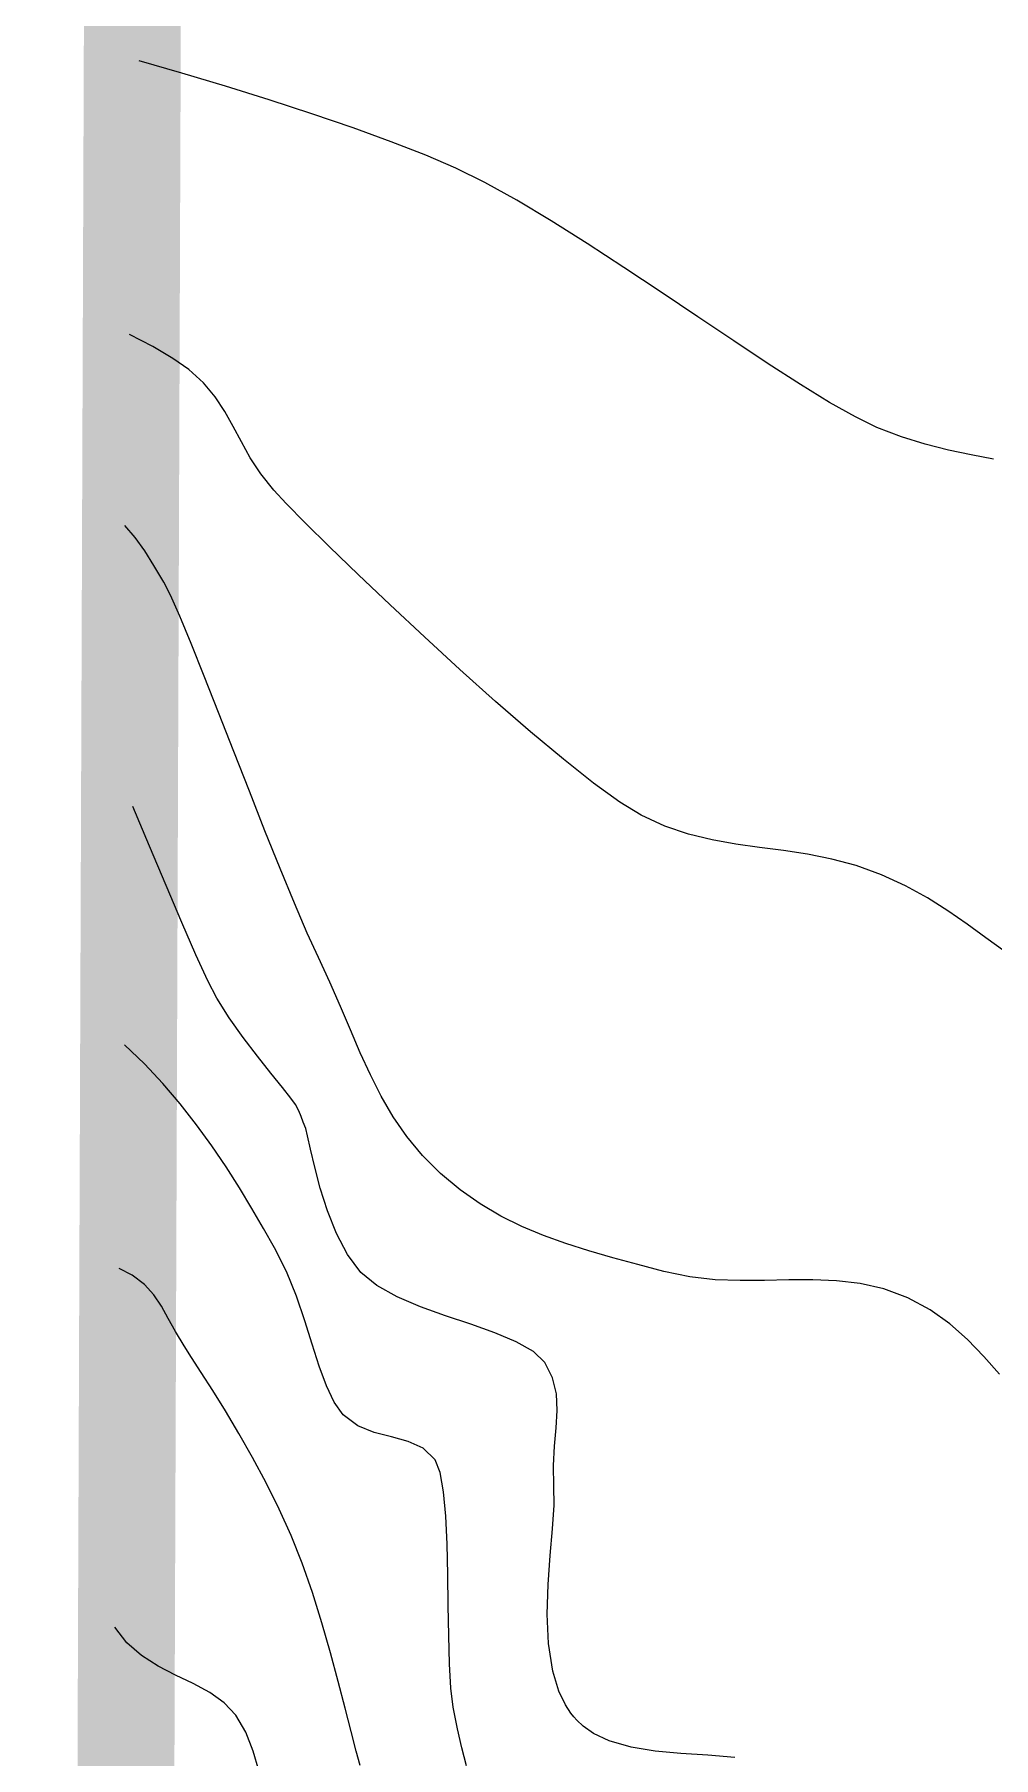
# Model space of a CAD drawing. Header units: feet. Extents: x 26064 to 27719, y 16802 to 28989.
# Drawn here: x 26246.1 to 26285.6, y 17831.7 to 17902.8 of the extents above; entities that cross this region are included whole.
import ezdxf

# ---------------------------------------------------------------- set-up
doc = ezdxf.new("R2010")
doc.units = ezdxf.units.FT
doc.header["$LTSCALE"] = 50
doc.header["$MEASUREMENT"] = 0
for name, pattern in [('DASHED', [0.75, 0.5, -0.25]), ('HIDDEN', [0.375, 0.25, -0.125]), ('HIDN25', [0.0938, 0.0625, -0.0313])]:
    doc.linetypes.add(name, pattern=pattern)
for name, color, linetype in [('CONT-MJR', 160, 'HIDDEN'), ('CONT-MNR', 55, 'HIDN25'), ('DEMO-UTILITY', 1, 'Continuous')]:
    doc.layers.add(name, color=color, linetype=linetype)

msp = doc.modelspace()

# ---------------------------------------------------------------- linework, layer by layer
at = {"layer": 'CONT-MJR', "color": 7}
for p, q in [((26250.21792, 17882.05611, 625), (26249.78637, 17882.55593, 625)), ((26250.60745, 17881.50586, 625), (26250.21792, 17882.05611, 625)), ((26250.98956, 17880.8971, 625), (26250.60745, 17881.50586, 625)), ((26251.39884, 17880.22172, 625), (26250.98956, 17880.8971, 625)), ((26251.67487, 17879.68376, 625), (26251.39884, 17880.22172, 625)), ((26252.0567, 17878.81922, 625), (26251.67487, 17879.68376, 625)), ((26252.52654, 17877.68498, 625), (26252.0567, 17878.81922, 625)), ((26253.06658, 17876.33792, 625), (26252.52654, 17877.68498, 625)), ((26253.65904, 17874.83494, 625), (26253.06658, 17876.33792, 625)), ((26254.28611, 17873.23292, 625), (26253.65904, 17874.83494, 625)), ((26254.93, 17871.58875, 625), (26254.28611, 17873.23292, 625)), ((26255.57292, 17869.95932, 625), (26254.93, 17871.58875, 625)), ((26256.19705, 17868.40151, 625), (26255.57292, 17869.95932, 625)), ((26256.78461, 17866.97222, 625), (26256.19705, 17868.40151, 625)), ((26257.31781, 17865.72832, 625), (26256.78461, 17866.97222, 625)), ((26257.77884, 17864.72672, 625), (26257.31781, 17865.72832, 625)), ((26258.25489, 17863.70521, 625), (26257.77884, 17864.72672, 625)), ((26258.68938, 17862.70918, 625), (26258.25489, 17863.70521, 625)), ((26259.10022, 17861.73995, 625), (26258.68938, 17862.70918, 625)), ((26259.50532, 17860.79884, 625), (26259.10022, 17861.73995, 625)), ((26259.9226, 17859.88716, 625), (26259.50532, 17860.79884, 625)), ((26260.36998, 17859.00626, 625), (26259.9226, 17859.88716, 625)), ((26260.86538, 17858.15744, 625), (26260.36998, 17859.00626, 625)), ((26261.42671, 17857.34202, 625), (26260.86538, 17858.15744, 625)), ((26262.07189, 17856.56134, 625), (26261.42671, 17857.34202, 625)), ((26262.81884, 17855.81672, 625), (26262.07189, 17856.56134, 625)), ((26263.62967, 17855.14157, 625), (26262.81884, 17855.81672, 625)), ((26264.45665, 17854.56009, 625), (26263.62967, 17855.14157, 625)), ((26265.30291, 17854.05975, 625), (26264.45665, 17854.56009, 625)), ((26266.17156, 17853.62801, 625), (26265.30291, 17854.05975, 625)), ((26267.06574, 17853.25236, 625), (26266.17156, 17853.62801, 625)), ((26267.98856, 17852.92026, 625), (26267.06574, 17853.25236, 625)), ((26268.94316, 17852.61917, 625), (26267.98856, 17852.92026, 625)), ((26269.93266, 17852.33657, 625), (26268.94316, 17852.61917, 625)), ((26270.96017, 17852.05993, 625), (26269.93266, 17852.33657, 625)), ((26272.02884, 17851.77672, 625), (26270.96017, 17852.05993, 625)), ((26273.10513, 17851.55073, 625), (26272.02884, 17851.77672, 625)), ((26274.15601, 17851.43344, 625), (26273.10513, 17851.55073, 625)), ((26275.18532, 17851.39384, 625), (26274.15601, 17851.43344, 625)), ((26276.1969, 17851.40091, 625), (26275.18532, 17851.39384, 625)), ((26277.19458, 17851.42364, 625), (26276.1969, 17851.40091, 625)), ((26278.1822, 17851.43102, 625), (26277.19458, 17851.42364, 625)), ((26279.1636, 17851.39203, 625), (26278.1822, 17851.43102, 625)), ((26280.14261, 17851.27566, 625), (26279.1636, 17851.39203, 625)), ((26281.12308, 17851.05089, 625), (26280.14261, 17851.27566, 625)), ((26282.10884, 17850.68672, 625), (26281.12308, 17851.05089, 625)), ((26283.03382, 17850.19342, 625), (26282.10884, 17850.68672, 625)), ((26283.84726, 17849.61358, 625), (26283.03382, 17850.19342, 625)), ((26284.57589, 17848.96457, 625), (26283.84726, 17849.61358, 625)), ((26285.24647, 17848.26382, 625), (26284.57589, 17848.96457, 625)), ((26285.88574, 17847.5287, 625), (26285.24647, 17848.26382, 625))]:
    msp.add_line(p, q, dxfattribs=at)
at = {"layer": 'CONT-MNR', "color": 7, "extrusion": (0.27634, 0.96106, 0)}
msp.add_line((26252.13849, 17901.22544, 623), (26250.37582, 17901.73227, 623), dxfattribs=at)
at = {"layer": 'CONT-MNR', "color": 7, "extrusion": (-0.287399, -0.957811, 0)}
msp.add_line((26253.94117, 17900.68453, 623), (26252.13849, 17901.22544, 623), dxfattribs=at)
at = {"layer": 'CONT-MNR', "color": 7, "extrusion": (-0.298641, -0.954366, 0)}
msp.add_line((26255.74558, 17900.1199, 623), (26253.94117, 17900.68453, 623), dxfattribs=at)
at = {"layer": 'CONT-MNR', "color": 7, "extrusion": (0.310772, 0.950484, 0)}
msp.add_line((26257.51342, 17899.54188, 623), (26255.74558, 17900.1199, 623), dxfattribs=at)
at = {"layer": 'CONT-MNR', "color": 7, "extrusion": (-0.324623, -0.945843, 0)}
msp.add_line((26259.20638, 17898.96084, 623), (26257.51342, 17899.54188, 623), dxfattribs=at)
at = {"layer": 'CONT-MNR', "color": 7}
for p, q in [((26260.78619, 17898.38711, 623), (26259.20638, 17898.96084, 623)), ((26262.21453, 17897.83106, 623), (26260.78619, 17898.38711, 623)), ((26265.97245, 17895.97813, 623), (26264.65284, 17896.7118, 623)), ((26251.77461, 17889.44764, 624), (26250.94983, 17889.93555, 624)), ((26276.344, 17889.23205, 623), (26274.92606, 17890.17015, 623)), ((26253.03582, 17888.4434, 624), (26252.42369, 17888.99483, 624)), ((26277.67014, 17888.37797, 623), (26276.344, 17889.23205, 623)), ((26254.26273, 17886.64315, 624), (26253.91631, 17887.26454, 624)), ((26281.84846, 17886.21191, 623), (26280.83312, 17886.60303, 623)), ((26282.82744, 17885.90484, 623), (26281.84846, 17886.21191, 623)), ((26254.96309, 17885.35151, 624), (26254.59865, 17886.00447, 624)), ((26284.71574, 17885.46448, 623), (26283.77991, 17885.66223, 623)), ((26285.64477, 17885.292, 623), (26284.71574, 17885.46448, 623)), ((26255.39509, 17884.68729, 624), (26254.96309, 17885.35151, 624)), ((26255.93369, 17884.01483, 624), (26255.39509, 17884.68729, 624)), ((26257.2346, 17882.66908, 624), (26256.45213, 17883.46315, 624)), ((26258.23851, 17881.67694, 624), (26257.2346, 17882.66908, 624)), ((26259.42132, 17880.531, 624), (26258.23851, 17881.67694, 624)), ((26260.74045, 17879.27556, 624), (26259.42132, 17880.531, 624)), ((26266.52898, 17874.0446, 624), (26265.09017, 17875.29514, 624)), ((26269.13457, 17871.92365, 624), (26267.8913, 17872.90601, 624)), ((26270.21622, 17871.14183, 624), (26269.13457, 17871.92365, 624)), ((26250.806, 17869.31668, 626), (26250.11249, 17870.95399, 626)), ((26274.03368, 17869.58385, 624), (26273.05809, 17869.82308, 624)), ((26278.96305, 17868.79194, 624), (26277.96052, 17868.9891, 624)), ((26281.01369, 17868.14483, 624), (26279.97979, 17868.51979, 624)), ((26284.55488, 17866.10674, 624), (26283.75611, 17866.65754, 624)), ((26285.33163, 17865.54417, 624), (26284.55488, 17866.10674, 624)), ((26253.58527, 17863.0536, 626), (26253.21504, 17863.76882, 626)), ((26250.59378, 17860.34383, 627), (26249.77655, 17861.12416, 627)), ((26251.36036, 17859.52835, 627), (26250.59378, 17860.34383, 627)), ((26256.64638, 17858.92047, 626), (26256.29103, 17859.36444, 626)), ((26252.75151, 17857.82578, 627), (26252.07879, 17858.68618, 627)), ((26256.83527, 17858.6586, 626), (26256.64638, 17858.92047, 626)), ((26253.38101, 17856.9556, 627), (26252.75151, 17857.82578, 627)), ((26257.33392, 17857.37059, 626), (26257.25527, 17857.6686, 626)), ((26253.96975, 17856.08411, 627), (26253.38101, 17856.9556, 627)), ((26258.15437, 17854.27023, 626), (26257.85664, 17855.2039, 626)), ((26255.51614, 17853.54633, 627), (26255.03485, 17854.37102, 627)), ((26255.96655, 17852.75416, 627), (26255.51614, 17853.54633, 627)), ((26260.1833, 17851.18979, 626), (26259.53527, 17851.7286, 626)), ((26261.022, 17850.72512, 626), (26260.1833, 17851.18979, 626)), ((26251.88091, 17849.28937, 628), (26251.58293, 17849.83772, 628)), ((26265.06607, 17849.24281, 626), (26264.0734, 17849.59343, 626)), ((26257.81377, 17847.86379, 627), (26257.5245, 17848.7695, 627)), ((26266.64954, 17848.47197, 626), (26265.94508, 17848.87507, 626)), ((26267.59893, 17846.71794, 626), (26267.44359, 17847.37711, 626)), ((26253.93827, 17846.01999, 628), (26253.41585, 17846.86307, 628)), ((26254.49304, 17845.09138, 628), (26253.93827, 17846.01999, 628)), ((26267.5909, 17845.31447, 626), (26267.63219, 17846.03224, 626)), ((26255.06123, 17844.09501, 628), (26254.49304, 17845.09138, 628)), ((26261.48548, 17844.76179, 627), (26260.79431, 17844.94871, 627)), ((26262.10261, 17844.47599, 627), (26261.48548, 17844.76179, 627)), ((26267.49527, 17842.9136, 626), (26267.47489, 17843.76067, 626)), ((26267.50238, 17842.12605, 626), (26267.49527, 17842.9136, 626)), ((26256.65698, 17840.87672, 628), (26256.16213, 17841.96993, 628)), ((26257.10912, 17839.7339, 628), (26256.65698, 17840.87672, 628)), ((26267.34769, 17840.04977, 626), (26267.44026, 17841.15488, 626)), ((26263.12086, 17839.27113, 627), (26263.09237, 17840.5196, 627)), ((26257.92064, 17837.27728, 628), (26257.53083, 17838.52092, 628)), ((26263.18673, 17835.58873, 627), (26263.15481, 17836.74491, 627)), ((26258.59866, 17834.85599, 628), (26258.27708, 17836.04247, 628)), ((26263.24624, 17834.58489, 627), (26263.18673, 17835.58873, 627)), ((26263.34655, 17833.79416, 627), (26263.24624, 17834.58489, 627)), ((26268.19935, 17833.54616, 626), (26267.97519, 17833.88537, 626)), ((26268.32527, 17833.3886, 626), (26268.19935, 17833.54616, 626)), ((26255.08965, 17831.97905, 629), (26254.78006, 17832.75607, 629)), ((26263.89141, 17831.37943, 627), (26263.70029, 17832.11163, 627)), ((26269.7829, 17832.40174, 626), (26269.13664, 17832.70989, 626)), ((26270.68895, 17832.14233, 626), (26269.7829, 17832.40174, 626)), ((26255.31825, 17831.17977, 629), (26255.08965, 17831.97905, 629)), ((26259.50698, 17831.38338, 628), (26259.33956, 17831.98154, 628))]:
    msp.add_line(p, q, dxfattribs=at)
at = {"layer": 'CONT-MNR', "color": 7, "extrusion": (-0.392166, -0.919894, 0)}
msp.add_line((26263.45312, 17897.30303, 623), (26262.21453, 17897.83106, 623), dxfattribs=at)
at = {"layer": 'CONT-MNR', "color": 7, "extrusion": (-0.442044, -0.896993, 0)}
msp.add_line((26264.65284, 17896.7118, 623), (26263.45312, 17897.30303, 623), dxfattribs=at)
at = {"layer": 'CONT-MNR', "color": 7, "extrusion": (-0.514484, -0.8575, 0)}
msp.add_line((26267.3855, 17895.13033, 623), (26265.97245, 17895.97813, 623), dxfattribs=at)
at = {"layer": 'CONT-MNR', "color": 7, "extrusion": (-0.533534, -0.845778, 0)}
msp.add_line((26268.86552, 17894.1967, 623), (26267.3855, 17895.13033, 623), dxfattribs=at)
at = {"layer": 'CONT-MNR', "color": 7, "extrusion": (-0.546071, -0.837739, 0)}
msp.add_line((26270.38604, 17893.20556, 623), (26268.86552, 17894.1967, 623), dxfattribs=at)
at = {"layer": 'CONT-MNR', "color": 7, "extrusion": (0.553684, 0.832727, 0)}
msp.add_line((26271.92062, 17892.18522, 623), (26270.38604, 17893.20556, 623), dxfattribs=at)
at = {"layer": 'CONT-MNR', "color": 7, "extrusion": (-0.557141, -0.830418, 0)}
msp.add_line((26273.44278, 17891.16398, 623), (26271.92062, 17892.18522, 623), dxfattribs=at)
at = {"layer": 'CONT-MNR', "color": 7, "extrusion": (-0.556627, -0.830763, 0)}
msp.add_line((26274.92606, 17890.17015, 623), (26273.44278, 17891.16398, 623), dxfattribs=at)
at = {"layer": 'CONT-MNR', "color": 7, "extrusion": (-0.462916, -0.886402, 0)}
msp.add_line((26250.94983, 17889.93555, 624), (26249.97959, 17890.44225, 624), dxfattribs=at)
at = {"layer": 'CONT-MNR', "color": 7, "extrusion": (0.572143, 0.820154, 0)}
msp.add_line((26252.42369, 17888.99483, 624), (26251.77461, 17889.44764, 624), dxfattribs=at)
at = {"layer": 'CONT-MNR', "color": 7, "extrusion": (0.766225, 0.642573, 0)}
msp.add_line((26253.52035, 17887.86563, 624), (26253.03582, 17888.4434, 624), dxfattribs=at)
at = {"layer": 'CONT-MNR', "color": 7, "extrusion": (-0.523292, -0.852154, 0)}
msp.add_line((26278.87801, 17887.63624, 623), (26277.67014, 17888.37797, 623), dxfattribs=at)
at = {"layer": 'CONT-MNR', "color": 7, "extrusion": (0.835095, 0.550106, 0)}
msp.add_line((26253.91631, 17887.26454, 624), (26253.52035, 17887.86563, 624), dxfattribs=at)
at = {"layer": 'CONT-MNR', "color": 7, "extrusion": (0.492165, 0.870502, 0)}
msp.add_line((26279.94116, 17887.03515, 623), (26278.87801, 17887.63624, 623), dxfattribs=at)
at = {"layer": 'CONT-MNR', "color": 7, "extrusion": (-0.435996, -0.899949, 0)}
msp.add_line((26280.83312, 17886.60303, 623), (26279.94116, 17887.03515, 623), dxfattribs=at)
at = {"layer": 'CONT-MNR', "color": 7, "extrusion": (0.885052, 0.465492, 0)}
msp.add_line((26254.59865, 17886.00447, 624), (26254.26273, 17886.64315, 624), dxfattribs=at)
at = {"layer": 'CONT-MNR', "color": 7, "extrusion": (-0.246838, -0.969057, 0)}
msp.add_line((26283.77991, 17885.66223, 623), (26282.82744, 17885.90484, 623), dxfattribs=at)
at = {"layer": 'CONT-MNR', "color": 7, "extrusion": (0.728721, 0.68481, 0)}
msp.add_line((26256.45213, 17883.46315, 624), (26255.93369, 17884.01483, 624), dxfattribs=at)
at = {"layer": 'CONT-MNR', "color": 7, "extrusion": (-0.682856, -0.730553, 0)}
msp.add_line((26262.15334, 17877.95491, 624), (26260.74045, 17879.27556, 624), dxfattribs=at)
at = {"layer": 'CONT-MNR', "color": 7, "extrusion": (0.675583, 0.737284, 0)}
msp.add_line((26263.61744, 17876.61334, 624), (26262.15334, 17877.95491, 624), dxfattribs=at)
at = {"layer": 'CONT-MNR', "color": 7, "extrusion": (-0.666933, -0.745117, 0)}
msp.add_line((26265.09017, 17875.29514, 624), (26263.61744, 17876.61334, 624), dxfattribs=at)
at = {"layer": 'CONT-MNR', "color": 7, "extrusion": (0.64129, 0.767299, 0)}
msp.add_line((26267.8913, 17872.90601, 624), (26266.52898, 17874.0446, 624), dxfattribs=at)
at = {"layer": 'CONT-MNR', "color": 7, "extrusion": (0.521992, 0.85295, 0)}
msp.add_line((26271.09369, 17870.60483, 624), (26270.21622, 17871.14183, 624), dxfattribs=at)
at = {"layer": 'CONT-MNR', "color": 7, "extrusion": (0.415933, 0.909395, 0)}
msp.add_line((26272.07908, 17870.15414, 624), (26271.09369, 17870.60483, 624), dxfattribs=at)
at = {"layer": 'CONT-MNR', "color": 7, "extrusion": (0.320336, 0.947304, 0)}
msp.add_line((26273.05809, 17869.82308, 624), (26272.07908, 17870.15414, 624), dxfattribs=at)
at = {"layer": 'CONT-MNR', "color": 7, "extrusion": (0.921137, 0.389239, 0)}
msp.add_line((26251.49117, 17867.69523, 626), (26250.806, 17869.31668, 626), dxfattribs=at)
at = {"layer": 'CONT-MNR', "color": 7, "extrusion": (-0.176854, -0.984237, 0)}
msp.add_line((26275.00878, 17869.40864, 624), (26274.03368, 17869.58385, 624), dxfattribs=at)
at = {"layer": 'CONT-MNR', "color": 7, "extrusion": (0.14077, 0.990042, 0)}
msp.add_line((26275.98632, 17869.26965, 624), (26275.00878, 17869.40864, 624), dxfattribs=at)
at = {"layer": 'CONT-MNR', "color": 7, "extrusion": (-0.131688, -0.991291, 0)}
msp.add_line((26276.96925, 17869.13907, 624), (26275.98632, 17869.26965, 624), dxfattribs=at)
at = {"layer": 'CONT-MNR', "color": 7, "extrusion": (-0.149586, -0.988749, 0)}
msp.add_line((26277.96052, 17868.9891, 624), (26276.96925, 17869.13907, 624), dxfattribs=at)
at = {"layer": 'CONT-MNR', "color": 7, "extrusion": (-0.25857, -0.965993, 0)}
msp.add_line((26279.97979, 17868.51979, 624), (26278.96305, 17868.79194, 624), dxfattribs=at)
at = {"layer": 'CONT-MNR', "color": 7, "extrusion": (0.919872, 0.39222, 0)}
msp.add_line((26252.13984, 17866.17392, 626), (26251.49117, 17867.69523, 626), dxfattribs=at)
at = {"layer": 'CONT-MNR', "color": 7, "extrusion": (-0.419366, -0.907817, 0)}
msp.add_line((26282.0069, 17867.68602, 624), (26281.01369, 17868.14483, 624), dxfattribs=at)
at = {"layer": 'CONT-MNR', "color": 7, "extrusion": (-0.481961, -0.876193, 0)}
msp.add_line((26282.91391, 17867.18711, 624), (26282.0069, 17867.68602, 624), dxfattribs=at)
at = {"layer": 'CONT-MNR', "color": 7, "extrusion": (0.532309, 0.84655, 0)}
msp.add_line((26283.75611, 17866.65754, 624), (26282.91391, 17867.18711, 624), dxfattribs=at)
at = {"layer": 'CONT-MNR', "color": 7, "extrusion": (0.916379, 0.400311, 0)}
msp.add_line((26252.72384, 17864.83702, 626), (26252.13984, 17866.17392, 626), dxfattribs=at)
at = {"layer": 'CONT-MNR', "color": 7, "extrusion": (-0.588498, -0.808499, 0)}
msp.add_line((26286.10774, 17864.97924, 624), (26285.33163, 17865.54417, 624), dxfattribs=at)
at = {"layer": 'CONT-MNR', "color": 7, "extrusion": (0.908547, 0.417782, 0)}
msp.add_line((26253.21504, 17863.76882, 626), (26252.72384, 17864.83702, 626), dxfattribs=at)
at = {"layer": 'CONT-MNR', "color": 7, "extrusion": (0.844613, 0.535377, 0)}
msp.add_line((26254.10096, 17862.24004, 626), (26253.58527, 17863.0536, 626), dxfattribs=at)
at = {"layer": 'CONT-MNR', "color": 7, "extrusion": (0.816863, 0.576832, 0)}
msp.add_line((26254.67418, 17861.42829, 626), (26254.10096, 17862.24004, 626), dxfattribs=at)
at = {"layer": 'CONT-MNR', "color": 7, "extrusion": (0.797254, 0.603644, 0)}
msp.add_line((26255.26013, 17860.65441, 626), (26254.67418, 17861.42829, 626), dxfattribs=at)
at = {"layer": 'CONT-MNR', "color": 7, "extrusion": (0.784186, 0.620525, 0)}
msp.add_line((26255.81402, 17859.95443, 626), (26255.26013, 17860.65441, 626), dxfattribs=at)
at = {"layer": 'CONT-MNR', "color": 7, "extrusion": (0.77763, 0.628722, 0)}
msp.add_line((26256.29103, 17859.36444, 626), (26255.81402, 17859.95443, 626), dxfattribs=at)
at = {"layer": 'CONT-MNR', "color": 7, "extrusion": (0.760789, 0.648999, 0)}
msp.add_line((26252.07879, 17858.68618, 627), (26251.36036, 17859.52835, 627), dxfattribs=at)
at = {"layer": 'CONT-MNR', "color": 7, "extrusion": (0.887647, 0.460524, 0)}
msp.add_line((26256.96756, 17858.4036, 626), (26256.83527, 17858.6586, 626), dxfattribs=at)
at = {"layer": 'CONT-MNR', "color": 7, "extrusion": (0.921522, 0.388326, 0)}
msp.add_line((26257.0643, 17858.17403, 626), (26256.96756, 17858.4036, 626), dxfattribs=at)
at = {"layer": 'CONT-MNR', "color": 7, "extrusion": (0.937405, 0.348242, 0)}
msp.add_line((26257.15152, 17857.93925, 626), (26257.0643, 17858.17403, 626), dxfattribs=at)
at = {"layer": 'CONT-MNR', "color": 7, "extrusion": (0.933753, 0.357919, 0)}
msp.add_line((26257.25527, 17857.6686, 626), (26257.15152, 17857.93925, 626), dxfattribs=at)
at = {"layer": 'CONT-MNR', "color": 7, "extrusion": (0.976912, 0.213642, 0)}
msp.add_line((26257.45479, 17856.81791, 626), (26257.33392, 17857.37059, 626), dxfattribs=at)
at = {"layer": 'CONT-MNR', "color": 7, "extrusion": (0.974429, 0.224697, 0)}
msp.add_line((26257.62624, 17856.0744, 626), (26257.45479, 17856.81791, 626), dxfattribs=at)
at = {"layer": 'CONT-MNR', "color": 7, "extrusion": (0.843478, 0.537164, 0)}
msp.add_line((26254.52021, 17855.21977, 627), (26253.96975, 17856.08411, 627), dxfattribs=at)
at = {"layer": 'CONT-MNR', "color": 7, "extrusion": (0.966712, 0.255868, 0)}
msp.add_line((26257.85664, 17855.2039, 626), (26257.62624, 17856.0744, 626), dxfattribs=at)
at = {"layer": 'CONT-MNR', "color": 7, "extrusion": (0.855087, 0.518484, 0)}
msp.add_line((26255.03485, 17854.37102, 627), (26254.52021, 17855.21977, 627), dxfattribs=at)
at = {"layer": 'CONT-MNR', "color": 7, "extrusion": (0.928396, 0.371592, 0)}
msp.add_line((26258.52781, 17853.33724, 626), (26258.15437, 17854.27023, 626), dxfattribs=at)
at = {"layer": 'CONT-MNR', "color": 7, "extrusion": (0.894391, 0.447286, 0)}
msp.add_line((26256.46122, 17851.76503, 627), (26255.96655, 17852.75416, 627), dxfattribs=at)
at = {"layer": 'CONT-MNR', "color": 7, "extrusion": (0.884747, 0.466071, 0)}
msp.add_line((26258.98531, 17852.46875, 626), (26258.52781, 17853.33724, 626), dxfattribs=at)
at = {"layer": 'CONT-MNR', "color": 7, "extrusion": (0.802677, 0.596414, 0)}
msp.add_line((26259.53527, 17851.7286, 626), (26258.98531, 17852.46875, 626), dxfattribs=at)
at = {"layer": 'CONT-MNR', "color": 7, "extrusion": (-0.44976, -0.89315, 0)}
msp.add_line((26250.09698, 17851.62672, 628), (26249.5603, 17851.89697, 628), dxfattribs=at)
at = {"layer": 'CONT-MNR', "color": 7, "extrusion": (0.612007, 0.790852, 0)}
msp.add_line((26250.59506, 17851.24128, 628), (26250.09698, 17851.62672, 628), dxfattribs=at)
at = {"layer": 'CONT-MNR', "color": 7, "extrusion": (0.927266, 0.374403, 0)}
msp.add_line((26256.87075, 17850.75077, 627), (26256.46122, 17851.76503, 627), dxfattribs=at)
at = {"layer": 'CONT-MNR', "color": 7, "extrusion": (0.741683, 0.67075, 0)}
msp.add_line((26250.98124, 17850.81425, 628), (26250.59506, 17851.24128, 628), dxfattribs=at)
at = {"layer": 'CONT-MNR', "color": 7, "extrusion": (0.829166, 0.559002, 0)}
msp.add_line((26251.29679, 17850.34621, 628), (26250.98124, 17850.81425, 628), dxfattribs=at)
at = {"layer": 'CONT-MNR', "color": 7, "extrusion": (0.945639, 0.325219, 0)}
msp.add_line((26257.21767, 17849.74204, 627), (26256.87075, 17850.75077, 627), dxfattribs=at)
at = {"layer": 'CONT-MNR', "color": 7, "extrusion": (-0.388862, -0.921296, 0)}
msp.add_line((26261.99049, 17850.31634, 626), (26261.022, 17850.72512, 626), dxfattribs=at)
at = {"layer": 'CONT-MNR', "color": 7, "extrusion": (0.871489, 0.490415, 0)}
msp.add_line((26251.58293, 17849.83772, 628), (26251.29679, 17850.34621, 628), dxfattribs=at)
at = {"layer": 'CONT-MNR', "color": 7, "extrusion": (-0.336851, -0.941558, 0)}
msp.add_line((26263.02792, 17849.94519, 626), (26261.99049, 17850.31634, 626), dxfattribs=at)
at = {"layer": 'CONT-MNR', "color": 7, "extrusion": (-0.318891, -0.947791, 0)}
msp.add_line((26264.0734, 17849.59343, 626), (26263.02792, 17849.94519, 626), dxfattribs=at)
at = {"layer": 'CONT-MNR', "color": 7, "extrusion": (0.858471, 0.512862, 0)}
msp.add_line((26252.23198, 17848.70172, 628), (26251.88091, 17849.28937, 628), dxfattribs=at)
at = {"layer": 'CONT-MNR', "color": 7, "extrusion": (0.953664, 0.300875, 0)}
msp.add_line((26257.5245, 17848.7695, 627), (26257.21767, 17849.74204, 627), dxfattribs=at)
at = {"layer": 'CONT-MNR', "color": 7, "extrusion": (0.385942, 0.922523, 0)}
msp.add_line((26265.94508, 17848.87507, 626), (26265.06607, 17849.24281, 626), dxfattribs=at)
at = {"layer": 'CONT-MNR', "color": 7, "extrusion": (0.83863, 0.544701, 0)}
msp.add_line((26252.54377, 17848.22168, 628), (26252.23198, 17848.70172, 628), dxfattribs=at)
at = {"layer": 'CONT-MNR', "color": 7, "extrusion": (0.697613, 0.716474, 0)}
msp.add_line((26267.1186, 17848.01526, 626), (26266.64954, 17848.47197, 626), dxfattribs=at)
at = {"layer": 'CONT-MNR', "color": 7, "extrusion": (0.83924, 0.543761, 0)}
msp.add_line((26252.94471, 17847.60288, 628), (26252.54377, 17848.22168, 628), dxfattribs=at)
at = {"layer": 'CONT-MNR', "color": 7, "extrusion": (0.939663, 0.342101, 0)}
msp.add_line((26258.10802, 17847.05556, 627), (26257.81377, 17847.86379, 627), dxfattribs=at)
at = {"layer": 'CONT-MNR', "color": 7, "extrusion": (0.891101, 0.453804, 0)}
msp.add_line((26267.44359, 17847.37711, 626), (26267.1186, 17848.01526, 626), dxfattribs=at)
at = {"layer": 'CONT-MNR', "color": 7, "extrusion": (0.843479, 0.537162, 0)}
msp.add_line((26253.41585, 17846.86307, 628), (26252.94471, 17847.60288, 628), dxfattribs=at)
at = {"layer": 'CONT-MNR', "color": 7, "extrusion": (0.903943, 0.427654, 0)}
msp.add_line((26258.42977, 17846.37547, 627), (26258.10802, 17847.05556, 627), dxfattribs=at)
at = {"layer": 'CONT-MNR', "color": 7, "extrusion": (0.814163, 0.580637, 0)}
msp.add_line((26258.80155, 17845.85416, 627), (26258.42977, 17846.37547, 627), dxfattribs=at)
at = {"layer": 'CONT-MNR', "color": 7, "extrusion": (0.998826, 0.048439, 0)}
msp.add_line((26267.63219, 17846.03224, 626), (26267.59893, 17846.71794, 626), dxfattribs=at)
at = {"layer": 'CONT-MNR', "color": 7, "extrusion": (-0.603701, -0.797211, 0)}
msp.add_line((26259.39985, 17845.40109, 627), (26258.80155, 17845.85416, 627), dxfattribs=at)
at = {"layer": 'CONT-MNR', "color": 7, "extrusion": (-0.368865, -0.929483, 0)}
msp.add_line((26260.0816, 17845.13054, 627), (26259.39985, 17845.40109, 627), dxfattribs=at)
at = {"layer": 'CONT-MNR', "color": 7, "extrusion": (-0.247213, -0.968961, 0)}
msp.add_line((26260.79431, 17844.94871, 627), (26260.0816, 17845.13054, 627), dxfattribs=at)
at = {"layer": 'CONT-MNR', "color": 7, "extrusion": (0.995939, -0.090032, 0)}
msp.add_line((26267.52262, 17844.55913, 626), (26267.5909, 17845.31447, 626), dxfattribs=at)
at = {"layer": 'CONT-MNR', "color": 7, "extrusion": (-0.698211, -0.715892, 0)}
msp.add_line((26262.59322, 17843.9975, 627), (26262.10261, 17844.47599, 627), dxfattribs=at)
at = {"layer": 'CONT-MNR', "color": 7, "extrusion": (0.998218, -0.059668, 0)}
msp.add_line((26267.47489, 17843.76067, 626), (26267.52262, 17844.55913, 626), dxfattribs=at)
at = {"layer": 'CONT-MNR', "color": 7, "extrusion": (0.880743, 0.473595, 0)}
msp.add_line((26255.62391, 17843.04861, 628), (26255.06123, 17844.09501, 628), dxfattribs=at)
at = {"layer": 'CONT-MNR', "color": 7, "extrusion": (0.927976, 0.372639, 0)}
msp.add_line((26262.80224, 17843.47699, 627), (26262.59322, 17843.9975, 627), dxfattribs=at)
at = {"layer": 'CONT-MNR', "color": 7, "extrusion": (0.983926, 0.178578, 0)}
msp.add_line((26262.94628, 17842.68331, 627), (26262.80224, 17843.47699, 627), dxfattribs=at)
at = {"layer": 'CONT-MNR', "color": 7, "extrusion": (0.894796, 0.446475, 0)}
msp.add_line((26256.16213, 17841.96993, 628), (26255.62391, 17843.04861, 628), dxfattribs=at)
at = {"layer": 'CONT-MNR', "color": 7, "extrusion": (0.995817, 0.091365, 0)}
msp.add_line((26263.03859, 17841.67726, 627), (26262.94628, 17842.68331, 627), dxfattribs=at)
at = {"layer": 'CONT-MNR', "color": 7, "extrusion": (0.99796, -0.063835, 0)}
msp.add_line((26267.44026, 17841.15488, 626), (26267.50238, 17842.12605, 626), dxfattribs=at)
at = {"layer": 'CONT-MNR', "color": 7, "extrusion": (0.998923, 0.046408, 0)}
msp.add_line((26263.09237, 17840.5196, 627), (26263.03859, 17841.67726, 627), dxfattribs=at)
at = {"layer": 'CONT-MNR', "color": 7, "extrusion": (0.997502, -0.070634, 0)}
msp.add_line((26267.26347, 17838.86041, 626), (26267.34769, 17840.04977, 626), dxfattribs=at)
at = {"layer": 'CONT-MNR', "color": 7, "extrusion": (0.944544, 0.328385, 0)}
msp.add_line((26257.53083, 17838.52092, 628), (26257.10912, 17839.7339, 628), dxfattribs=at)
at = {"layer": 'CONT-MNR', "color": 7, "extrusion": (0.999918, 0.012831, 0)}
msp.add_line((26263.13726, 17837.99264, 627), (26263.12086, 17839.27113, 627), dxfattribs=at)
at = {"layer": 'CONT-MNR', "color": 7, "extrusion": (0.999541, -0.030283, 0)}
msp.add_line((26267.22639, 17837.63647, 626), (26267.26347, 17838.86041, 626), dxfattribs=at)
at = {"layer": 'CONT-MNR', "color": 7, "extrusion": (0.999901, 0.014065, 0)}
msp.add_line((26263.15481, 17836.74491, 627), (26263.13726, 17837.99264, 627), dxfattribs=at)
at = {"layer": 'CONT-MNR', "color": 7, "extrusion": (0.798747, 0.601667, 0)}
msp.add_line((26249.864, 17836.44332, 629), (26249.37083, 17837.09803, 629), dxfattribs=at)
at = {"layer": 'CONT-MNR', "color": 7, "extrusion": (0.960773, 0.277335, 0)}
msp.add_line((26258.27708, 17836.04247, 628), (26257.92064, 17837.27728, 628), dxfattribs=at)
at = {"layer": 'CONT-MNR', "color": 7, "extrusion": (0.999185, 0.040376, 0)}
msp.add_line((26267.27524, 17836.42764, 626), (26267.22639, 17837.63647, 626), dxfattribs=at)
at = {"layer": 'CONT-MNR', "color": 7, "extrusion": (-0.65085, -0.759206, 0)}
msp.add_line((26250.47381, 17835.92055, 629), (26249.864, 17836.44332, 629), dxfattribs=at)
at = {"layer": 'CONT-MNR', "color": 7, "extrusion": (0.988686, 0.149998, 0)}
msp.add_line((26267.44881, 17835.28359, 626), (26267.27524, 17836.42764, 626), dxfattribs=at)
at = {"layer": 'CONT-MNR', "color": 7, "extrusion": (-0.528967, -0.848642, 0)}
msp.add_line((26251.16077, 17835.49236, 629), (26250.47381, 17835.92055, 629), dxfattribs=at)
at = {"layer": 'CONT-MNR', "color": 7, "extrusion": (-0.455683, -0.890142, 0)}
msp.add_line((26251.8854, 17835.1214, 629), (26251.16077, 17835.49236, 629), dxfattribs=at)
at = {"layer": 'CONT-MNR', "color": 7, "extrusion": (-0.436888, -0.899516, 0)}
msp.add_line((26252.60821, 17834.77034, 629), (26251.8854, 17835.1214, 629), dxfattribs=at)
at = {"layer": 'CONT-MNR', "color": 7, "extrusion": (0.956505, 0.291715, 0)}
msp.add_line((26267.70353, 17834.44839, 626), (26267.44881, 17835.28359, 626), dxfattribs=at)
at = {"layer": 'CONT-MNR', "color": 7, "extrusion": (-0.475658, -0.879631, 0)}
msp.add_line((26253.28971, 17834.40182, 629), (26252.60821, 17834.77034, 629), dxfattribs=at)
at = {"layer": 'CONT-MNR', "color": 7, "extrusion": (-0.576044, -0.817419, 0)}
msp.add_line((26253.89042, 17833.9785, 629), (26253.28971, 17834.40182, 629), dxfattribs=at)
at = {"layer": 'CONT-MNR', "color": 7, "extrusion": (0.967906, 0.251314, 0)}
msp.add_line((26258.88393, 17833.75734, 628), (26258.59866, 17834.85599, 628), dxfattribs=at)
at = {"layer": 'CONT-MNR', "color": 7, "extrusion": (0.90064, 0.434566, 0)}
msp.add_line((26267.97519, 17833.88537, 626), (26267.70353, 17834.44839, 626), dxfattribs=at)
at = {"layer": 'CONT-MNR', "color": 7, "extrusion": (0.731543, 0.681796, 0)}
msp.add_line((26254.37083, 17833.46303, 629), (26253.89042, 17833.9785, 629), dxfattribs=at)
at = {"layer": 'CONT-MNR', "color": 7, "extrusion": (0.969046, 0.246879, 0)}
msp.add_line((26259.13138, 17832.78603, 628), (26258.88393, 17833.75734, 628), dxfattribs=at)
at = {"layer": 'CONT-MNR', "color": 7, "extrusion": (0.980983, 0.194094, 0)}
msp.add_line((26263.52247, 17832.90506, 627), (26263.34655, 17833.79416, 627), dxfattribs=at)
at = {"layer": 'CONT-MNR', "color": 7, "extrusion": (0.865459, 0.500979, 0)}
msp.add_line((26254.78006, 17832.75607, 629), (26254.37083, 17833.46303, 629), dxfattribs=at)
at = {"layer": 'CONT-MNR', "color": 7, "extrusion": (0.968112, 0.250519, 0)}
msp.add_line((26259.33956, 17831.98154, 628), (26259.13138, 17832.78603, 628), dxfattribs=at)
at = {"layer": 'CONT-MNR', "color": 7, "extrusion": (0.975794, 0.218694, 0)}
msp.add_line((26263.70029, 17832.11163, 627), (26263.52247, 17832.90506, 627), dxfattribs=at)
at = {"layer": 'CONT-MNR', "color": 7, "extrusion": (0.742, 0.670399, 0)}
msp.add_line((26268.44598, 17833.255, 626), (26268.32527, 17833.3886, 626), dxfattribs=at)
at = {"layer": 'CONT-MNR', "color": 7, "extrusion": (-0.681648, -0.73168, 0)}
msp.add_line((26268.70536, 17833.01335, 626), (26268.44598, 17833.255, 626), dxfattribs=at)
at = {"layer": 'CONT-MNR', "color": 7, "extrusion": (0.575453, 0.817835, 0)}
msp.add_line((26269.13664, 17832.70989, 626), (26268.70536, 17833.01335, 626), dxfattribs=at)
at = {"layer": 'CONT-MNR', "color": 7, "extrusion": (-0.156607, -0.987661, 0)}
msp.add_line((26271.6831, 17831.98469, 626), (26270.68895, 17832.14233, 626), dxfattribs=at)
at = {"layer": 'CONT-MNR', "color": 7, "extrusion": (-0.090716, -0.995877, 0)}
msp.add_line((26272.74279, 17831.88816, 626), (26271.6831, 17831.98469, 626), dxfattribs=at)
at = {"layer": 'CONT-MNR', "color": 7, "extrusion": (-0.068844, -0.997627, 0)}
msp.add_line((26273.84547, 17831.81207, 626), (26272.74279, 17831.88816, 626), dxfattribs=at)
at = {"layer": 'CONT-MNR', "color": 7, "extrusion": (-0.085456, -0.996342, 0)}
msp.add_line((26274.96861, 17831.71574, 626), (26273.84547, 17831.81207, 626), dxfattribs=at)
at = {"layer": 'DEMO-UTILITY', "color": 1, "linetype": 'DASHED', "const_width": 4}
msp.add_lwpolyline([(26748.26576, 18022.94146), (26393.41176, 18022.94146), (26393.41176, 18028.03829), (26362.87467, 18028.23359), (26360.67944, 18051.66064), (26323.47591, 18052.00709), (26322.89821, 18027.59018), (26284.58256, 18027.59018), (26284.58256, 18019.53126), (26192.46408, 18019.70149), (26192.46408, 18012.62755), (26216.06693, 18011.60481), (26216.06693, 17989.92853), (26228.01774, 17989.92853), (26228.01774, 18002.7714), (26250.46481, 18002.75787), (26250.34067, 17968.97962), (26223.03862, 17959.76302), (26223.03862, 17942.73845), (26250.28265, 17953.19357), (26248.70065, 17522.7369)], dxfattribs=at)

doc.saveas('drawing.dxf')
